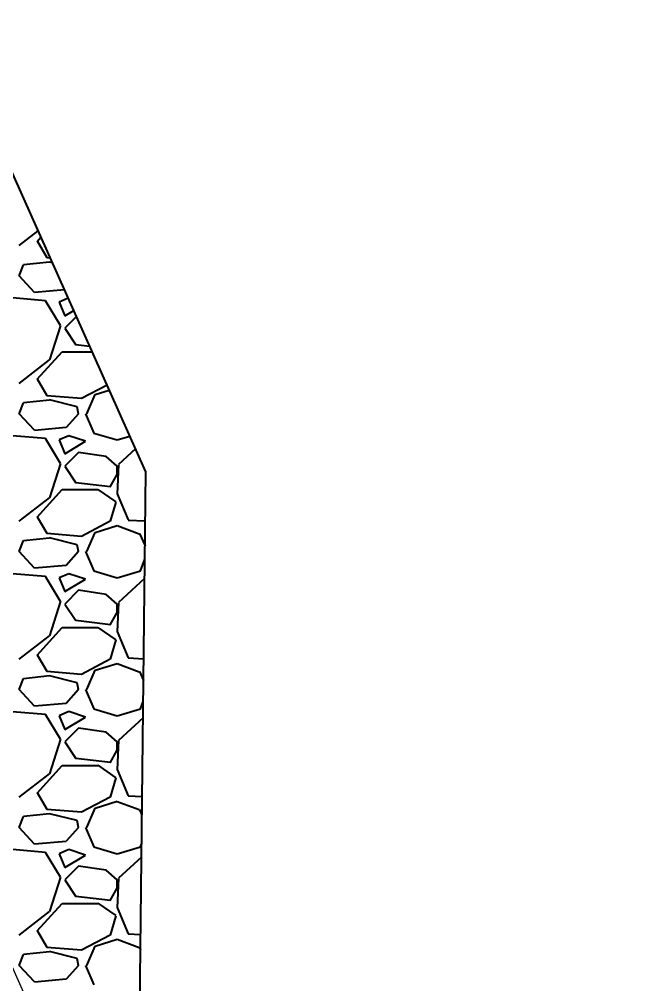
# Model space of a CAD drawing. Extents: x 2799052 to 2815686, y 1319509 to 1336143.
# Drawn here: x 2807728.58 to 2807737.42, y 1327341.72 to 1327355.72 of the extents above; entities that cross this region are included whole.
import ezdxf

# ---------------------------------------------------------------- set-up
doc = ezdxf.new("R2010")
doc.units = 0
doc.header["$LTSCALE"] = 0.5
doc.header["$MEASUREMENT"] = 0
doc.layers.add('C-Road-Asph-Hach-Bdry', color=64, linetype='Continuous', lineweight=25, plot=False)
doc.layers.add('C-RRAP', color=160, linetype='Continuous', lineweight=40)
doc.layers.add('C-SSWR', color=1, linetype='Continuous', lineweight=25)

msp = doc.modelspace()

# ---------------------------------------------------------------- linework, layer by layer
at = {"layer": 'C-Road-Asph-Hach-Bdry'}
msp.add_circle((2807368.688, 1327825.522), 8317.007, dxfattribs=at)
at = {"layer": 'C-RRAP'}
for p, q in [((2807730.415, 1327349.156), (2807717.333, 1327378.431)), ((2807730.272, 1327336.526), (2807730.415, 1327349.156))]:
    msp.add_line(p, q, dxfattribs=at)
at = {"layer": 'C-RRAP', "linetype": 'Continuous'}
for p, q in [((2807728.58, 1327352.44), (2807728.854, 1327352.651)), ((2807728.84, 1327352.5), (2807728.894, 1327352.56)), ((2807728.982, 1327352.261), (2807728.842, 1327352.501)), ((2807729.03, 1327352.257), (2807728.98, 1327352.261)), ((2807728.58, 1327352), (2807728.64, 1327352.16)), ((2807729.02, 1327352.198), (2807728.64, 1327352.158)), ((2807729.06, 1327352.19), (2807729.02, 1327352.2)), ((2807728.8, 1327351.76), (2807728.58, 1327352)), ((2807728.96, 1327351.639), (2807728.48, 1327351.679)), ((2807729.235, 1327351.797), (2807728.8, 1327351.759)), ((2807729.29, 1327351.676), (2807729.16, 1327351.62)), ((2807729.178, 1327351.279), (2807728.958, 1327351.639)), ((2807729.16, 1327351.62), (2807729.24, 1327351.42)), ((2807729.24, 1327351.42), (2807729.369, 1327351.498)), ((2807729.409, 1327351.409), (2807729.24, 1327351.24)), ((2807729.021, 1327350.78), (2807729.181, 1327351.28)), ((2807729.24, 1327351.24), (2807729.4, 1327351)), ((2807729.401, 1327351.005), (2807729.6, 1327350.981)), ((2807728.84, 1327350.5), (2807729.2, 1327350.9)), ((2807729.2, 1327350.9), (2807729.636, 1327350.9)), ((2807728.58, 1327350.44), (2807729.02, 1327350.78)), ((2807728.982, 1327350.261), (2807728.842, 1327350.501)), ((2807729.853, 1327350.416), (2807729.48, 1327350.22)), ((2807729.48, 1327350.221), (2807728.98, 1327350.261)), ((2807729.56, 1327350), (2807729.68, 1327350.28)), ((2807729.68, 1327350.28), (2807729.885, 1327350.344)), ((2807728.58, 1327350), (2807728.64, 1327350.16)), ((2807729.02, 1327350.198), (2807728.64, 1327350.158)), ((2807729.42, 1327350.1), (2807729.02, 1327350.2)), ((2807728.8, 1327349.76), (2807728.58, 1327350)), ((2807729.44, 1327350), (2807729.26, 1327349.8)), ((2807729.44, 1327350), (2807729.42, 1327350.1)), ((2807729.541, 1327350), (2807729.661, 1327349.72)), ((2807729.26, 1327349.799), (2807728.8, 1327349.759)), ((2807729.66, 1327349.72), (2807730, 1327349.62)), ((2807728.96, 1327349.639), (2807728.48, 1327349.679)), ((2807729.178, 1327349.279), (2807728.958, 1327349.639)), ((2807729.3, 1327349.68), (2807729.16, 1327349.62)), ((2807729.16, 1327349.62), (2807729.24, 1327349.42)), ((2807729.24, 1327349.42), (2807729.54, 1327349.6)), ((2807729.54, 1327349.6), (2807729.3, 1327349.68)), ((2807730, 1327349.62), (2807730.184, 1327349.674)), ((2807729.44, 1327349.44), (2807729.24, 1327349.24)), ((2807729.84, 1327349.38), (2807729.44, 1327349.44)), ((2807730.266, 1327349.49), (2807730.017, 1327349.263)), ((2807729.021, 1327348.78), (2807729.181, 1327349.28)), ((2807730.001, 1327349.241), (2807729.841, 1327349.381)), ((2807729.24, 1327349.24), (2807729.4, 1327349)), ((2807730.018, 1327349.26), (2807729.998, 1327348.84)), ((2807730, 1327349.12), (2807730, 1327349.24)), ((2807729.401, 1327349.005), (2807729.901, 1327348.945)), ((2807729.9, 1327348.94), (2807730, 1327349.12)), ((2807728.84, 1327348.5), (2807729.2, 1327348.9)), ((2807729.2, 1327348.9), (2807729.72, 1327348.9)), ((2807729.721, 1327348.902), (2807729.981, 1327348.722)), ((2807728.58, 1327348.44), (2807729.02, 1327348.78)), ((2807729.98, 1327348.72), (2807729.9, 1327348.44)), ((2807730.001, 1327348.84), (2807730.161, 1327348.46)), ((2807728.982, 1327348.261), (2807728.842, 1327348.501)), ((2807729.9, 1327348.44), (2807729.48, 1327348.22)), ((2807730.16, 1327348.459), (2807730.407, 1327348.447)), ((2807729.68, 1327348.28), (2807730, 1327348.38)), ((2807730, 1327348.379), (2807730.32, 1327348.259)), ((2807728.58, 1327348), (2807728.64, 1327348.16)), ((2807729.02, 1327348.198), (2807728.64, 1327348.158)), ((2807729.48, 1327348.221), (2807728.98, 1327348.261)), ((2807729.42, 1327348.1), (2807729.02, 1327348.2)), ((2807729.56, 1327348), (2807729.68, 1327348.28)), ((2807730.321, 1327348.261), (2807730.403, 1327348.083)), ((2807729.44, 1327348), (2807729.42, 1327348.1)), ((2807728.8, 1327347.76), (2807728.58, 1327348)), ((2807729.44, 1327348), (2807729.26, 1327347.8)), ((2807729.541, 1327348), (2807729.661, 1327347.72)), ((2807730.34, 1327347.72), (2807730.401, 1327347.892)), ((2807729.26, 1327347.799), (2807728.8, 1327347.759)), ((2807728.96, 1327347.639), (2807728.48, 1327347.679)), ((2807729.178, 1327347.279), (2807728.958, 1327347.639)), ((2807729.3, 1327347.68), (2807729.16, 1327347.62)), ((2807729.16, 1327347.62), (2807729.24, 1327347.42)), ((2807729.24, 1327347.42), (2807729.54, 1327347.6)), ((2807729.54, 1327347.6), (2807729.3, 1327347.68)), ((2807729.66, 1327347.72), (2807730, 1327347.62)), ((2807729.66, 1327347.72), (2807729.66, 1327347.72)), ((2807730, 1327347.62), (2807730.34, 1327347.72)), ((2807730.398, 1327347.61), (2807730.017, 1327347.263)), ((2807729.44, 1327347.44), (2807729.24, 1327347.24)), ((2807729.84, 1327347.38), (2807729.44, 1327347.44)), ((2807730.001, 1327347.241), (2807729.841, 1327347.381)), ((2807729.021, 1327346.78), (2807729.181, 1327347.28)), ((2807729.24, 1327347.24), (2807729.4, 1327347)), ((2807730.018, 1327347.26), (2807729.998, 1327346.84)), ((2807730, 1327347.12), (2807730, 1327347.24)), ((2807729.9, 1327346.94), (2807730, 1327347.12)), ((2807728.84, 1327346.5), (2807729.2, 1327346.9)), ((2807729.2, 1327346.9), (2807729.72, 1327346.9)), ((2807729.401, 1327347.005), (2807729.901, 1327346.945)), ((2807729.721, 1327346.902), (2807729.981, 1327346.722)), ((2807728.58, 1327346.44), (2807729.02, 1327346.78)), ((2807730.001, 1327346.84), (2807730.161, 1327346.46)), ((2807729.98, 1327346.72), (2807729.9, 1327346.44)), ((2807728.982, 1327346.261), (2807728.842, 1327346.501)), ((2807729.9, 1327346.44), (2807729.48, 1327346.22)), ((2807729.68, 1327346.28), (2807730, 1327346.38)), ((2807730, 1327346.379), (2807730.32, 1327346.259)), ((2807730.16, 1327346.459), (2807730.385, 1327346.448)), ((2807729.02, 1327346.198), (2807728.64, 1327346.158)), ((2807729.48, 1327346.221), (2807728.98, 1327346.261)), ((2807729.42, 1327346.1), (2807729.02, 1327346.2)), ((2807729.56, 1327346), (2807729.68, 1327346.28)), ((2807730.321, 1327346.261), (2807730.381, 1327346.132)), ((2807728.58, 1327346), (2807728.64, 1327346.16)), ((2807729.44, 1327346), (2807729.42, 1327346.1)), ((2807728.8, 1327345.76), (2807728.58, 1327346)), ((2807729.44, 1327346), (2807729.26, 1327345.8)), ((2807729.541, 1327346), (2807729.661, 1327345.72)), ((2807729.26, 1327345.799), (2807728.8, 1327345.759)), ((2807730.34, 1327345.72), (2807730.378, 1327345.826)), ((2807728.96, 1327345.639), (2807728.48, 1327345.679)), ((2807729.178, 1327345.279), (2807728.958, 1327345.639)), ((2807729.3, 1327345.68), (2807729.16, 1327345.62)), ((2807729.54, 1327345.6), (2807729.3, 1327345.68)), ((2807729.66, 1327345.72), (2807730, 1327345.62)), ((2807730, 1327345.62), (2807730.34, 1327345.72)), ((2807729.16, 1327345.62), (2807729.24, 1327345.42)), ((2807729.24, 1327345.42), (2807729.54, 1327345.6)), ((2807730.375, 1327345.589), (2807730.017, 1327345.263)), ((2807729.44, 1327345.44), (2807729.24, 1327345.24)), ((2807729.84, 1327345.38), (2807729.44, 1327345.44)), ((2807730.001, 1327345.241), (2807729.841, 1327345.381)), ((2807729.021, 1327344.78), (2807729.181, 1327345.28)), ((2807729.24, 1327345.24), (2807729.4, 1327345)), ((2807730.018, 1327345.26), (2807729.998, 1327344.84)), ((2807730, 1327345.12), (2807730, 1327345.24)), ((2807729.9, 1327344.94), (2807730, 1327345.12)), ((2807729.401, 1327345.005), (2807729.901, 1327344.945)), ((2807729.9, 1327344.94), (2807729.9, 1327344.94)), ((2807728.84, 1327344.5), (2807729.2, 1327344.9)), ((2807729.2, 1327344.9), (2807729.72, 1327344.9)), ((2807729.721, 1327344.902), (2807729.981, 1327344.722)), ((2807730.001, 1327344.84), (2807730.161, 1327344.46)), ((2807728.58, 1327344.44), (2807729.02, 1327344.78)), ((2807729.98, 1327344.72), (2807729.9, 1327344.44)), ((2807728.982, 1327344.261), (2807728.842, 1327344.501)), ((2807729.9, 1327344.44), (2807729.48, 1327344.22)), ((2807729.68, 1327344.28), (2807730, 1327344.38)), ((2807730, 1327344.379), (2807730.32, 1327344.259)), ((2807730.16, 1327344.459), (2807730.362, 1327344.449)), ((2807730.16, 1327344.459), (2807730.16, 1327344.459)), ((2807729.48, 1327344.221), (2807728.98, 1327344.261)), ((2807729.56, 1327344), (2807729.68, 1327344.28)), ((2807730.321, 1327344.261), (2807730.359, 1327344.18)), ((2807728.58, 1327344), (2807728.64, 1327344.16)), ((2807729.02, 1327344.198), (2807728.64, 1327344.158)), ((2807729.42, 1327344.1), (2807729.02, 1327344.2)), ((2807729.44, 1327344), (2807729.42, 1327344.1)), ((2807728.8, 1327343.76), (2807728.58, 1327344)), ((2807729.44, 1327344), (2807729.26, 1327343.8)), ((2807729.541, 1327344), (2807729.661, 1327343.72)), ((2807728.96, 1327343.639), (2807728.48, 1327343.679)), ((2807729.26, 1327343.799), (2807728.8, 1327343.759)), ((2807729.3, 1327343.68), (2807729.16, 1327343.62)), ((2807729.54, 1327343.6), (2807729.3, 1327343.68)), ((2807729.66, 1327343.72), (2807730, 1327343.62)), ((2807730, 1327343.62), (2807730.34, 1327343.72)), ((2807730.34, 1327343.72), (2807730.354, 1327343.76)), ((2807729.178, 1327343.279), (2807728.958, 1327343.639)), ((2807729.16, 1327343.62), (2807729.24, 1327343.42)), ((2807729.24, 1327343.42), (2807729.54, 1327343.6)), ((2807730.352, 1327343.568), (2807730.017, 1327343.263)), ((2807729.44, 1327343.44), (2807729.24, 1327343.24)), ((2807729.84, 1327343.38), (2807729.44, 1327343.44)), ((2807729.021, 1327342.78), (2807729.181, 1327343.28)), ((2807730.001, 1327343.241), (2807729.841, 1327343.381)), ((2807730.018, 1327343.26), (2807729.998, 1327342.84)), ((2807729.24, 1327343.24), (2807729.4, 1327343)), ((2807729.9, 1327342.94), (2807730, 1327343.12)), ((2807730, 1327343.12), (2807730, 1327343.24)), ((2807729.401, 1327343.005), (2807729.901, 1327342.945)), ((2807728.84, 1327342.5), (2807729.2, 1327342.9)), ((2807729.2, 1327342.9), (2807729.72, 1327342.9)), ((2807729.721, 1327342.902), (2807729.981, 1327342.722)), ((2807730.001, 1327342.84), (2807730.161, 1327342.46)), ((2807728.58, 1327342.44), (2807729.02, 1327342.78)), ((2807729.98, 1327342.72), (2807729.9, 1327342.44)), ((2807728.982, 1327342.261), (2807728.842, 1327342.501)), ((2807729.9, 1327342.44), (2807729.48, 1327342.22)), ((2807730.16, 1327342.459), (2807730.339, 1327342.45)), ((2807729.56, 1327342), (2807729.68, 1327342.28)), ((2807729.68, 1327342.28), (2807730, 1327342.38)), ((2807730, 1327342.379), (2807730.32, 1327342.259)), ((2807728.58, 1327342), (2807728.64, 1327342.16)), ((2807729.02, 1327342.198), (2807728.64, 1327342.158)), ((2807729.48, 1327342.221), (2807728.98, 1327342.261)), ((2807729.42, 1327342.1), (2807729.02, 1327342.2)), ((2807729.48, 1327342.221), (2807729.48, 1327342.221)), ((2807730.321, 1327342.261), (2807730.337, 1327342.228)), ((2807728.8, 1327341.76), (2807728.58, 1327342)), ((2807729.44, 1327342), (2807729.26, 1327341.8)), ((2807729.44, 1327342), (2807729.42, 1327342.1)), ((2807729.541, 1327342), (2807729.661, 1327341.72)), ((2807729.26, 1327341.799), (2807728.8, 1327341.759))]:
    msp.add_line(p, q, dxfattribs=at)
at = {"layer": 'C-SSWR'}
msp.add_line((2807646.56, 1327525.285), (2807760.782, 1327269.684), dxfattribs=at)

doc.saveas('drawing.dxf')
